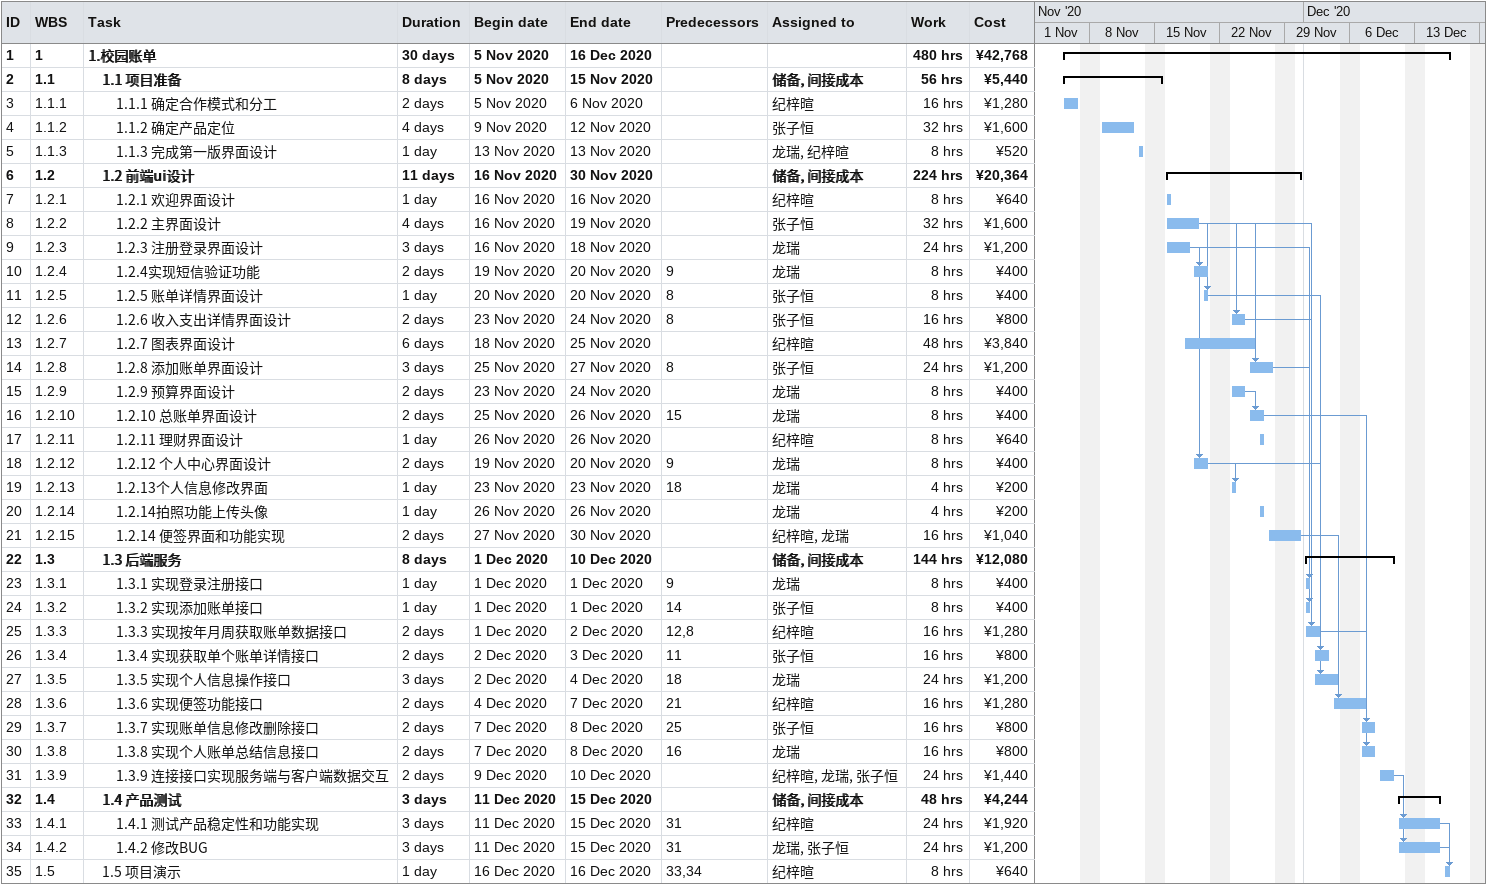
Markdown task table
| ID | WBS | Task | Duration | Start | Finish | Predecessors | Resources | Work (h) | Cost (¥) |
|---|---|---|---|---|---|---|---|---|---|
| 1 | 1 | **1.校园账单** | 30d | 2020-11-05 | 2020-12-16 |  |  | 480 | 42768 |
| 2 | 1.1 | **1.1 项目准备** | 8d | 2020-11-05 | 2020-11-15 |  | 储备, 间接成本 | 56 | 5440 |
| 3 | 1.1.1 | 1.1.1 确定合作模式和分工 | 2d | 2020-11-05 | 2020-11-06 |  | 纪梓暄 | 16 | 1280 |
| 4 | 1.1.2 | 1.1.2 确定产品定位 | 4d | 2020-11-09 | 2020-11-12 |  | 张子恒 | 32 | 1600 |
| 5 | 1.1.3 | 1.1.3 完成第一版界面设计 | 1d | 2020-11-13 | 2020-11-13 |  | 龙瑞, 纪梓暄 | 8 | 520 |
| 6 | 1.2 | **1.2 前端ui设计** | 11d | 2020-11-16 | 2020-11-30 |  | 储备, 间接成本 | 224 | 20364 |
| 7 | 1.2.1 | 1.2.1 欢迎界面设计 | 1d | 2020-11-16 | 2020-11-16 |  | 纪梓暄 | 8 | 640 |
| 8 | 1.2.2 | 1.2.2 主界面设计 | 4d | 2020-11-16 | 2020-11-19 |  | 张子恒 | 32 | 1600 |
| 9 | 1.2.3 | 1.2.3 注册登录界面设计 | 3d | 2020-11-16 | 2020-11-18 |  | 龙瑞 | 24 | 1200 |
| 10 | 1.2.4 | 1.2.4实现短信验证功能 | 2d | 2020-11-19 | 2020-11-20 | 9 | 龙瑞 | 8 | 400 |
| 11 | 1.2.5 | 1.2.5 账单详情界面设计 | 1d | 2020-11-20 | 2020-11-20 | 8 | 张子恒 | 8 | 400 |
| 12 | 1.2.6 | 1.2.6 收入支出详情界面设计 | 2d | 2020-11-23 | 2020-11-24 | 8 | 张子恒 | 16 | 800 |
| 13 | 1.2.7 | 1.2.7 图表界面设计 | 6d | 2020-11-18 | 2020-11-25 |  | 纪梓暄 | 48 | 3840 |
| 14 | 1.2.8 | 1.2.8 添加账单界面设计 | 3d | 2020-11-25 | 2020-11-27 | 8 | 张子恒 | 24 | 1200 |
| 15 | 1.2.9 | 1.2.9 预算界面设计 | 2d | 2020-11-23 | 2020-11-24 |  | 龙瑞 | 8 | 400 |
| 16 | 1.2.10 | 1.2.10 总账单界面设计 | 2d | 2020-11-25 | 2020-11-26 | 15 | 龙瑞 | 8 | 400 |
| 17 | 1.2.11 | 1.2.11 理财界面设计 | 1d | 2020-11-26 | 2020-11-26 |  | 纪梓暄 | 8 | 640 |
| 18 | 1.2.12 | 1.2.12 个人中心界面设计 | 2d | 2020-11-19 | 2020-11-20 | 9 | 龙瑞 | 8 | 400 |
| 19 | 1.2.13 | 1.2.13个人信息修改界面 | 1d | 2020-11-23 | 2020-11-23 | 18 | 龙瑞 | 4 | 200 |
| 20 | 1.2.14 | 1.2.14拍照功能上传头像 | 1d | 2020-11-26 | 2020-11-26 |  | 龙瑞 | 4 | 200 |
| 21 | 1.2.15 | 1.2.14 便签界面和功能实现 | 2d | 2020-11-27 | 2020-11-30 |  | 纪梓暄, 龙瑞 | 16 | 1040 |
| 22 | 1.3 | **1.3 后端服务** | 8d | 2020-12-01 | 2020-12-10 |  | 储备, 间接成本 | 144 | 12080 |
| 23 | 1.3.1 | 1.3.1 实现登录注册接口 | 1d | 2020-12-01 | 2020-12-01 | 9 | 龙瑞 | 8 | 400 |
| 24 | 1.3.2 | 1.3.2 实现添加账单接口 | 1d | 2020-12-01 | 2020-12-01 | 14 | 张子恒 | 8 | 400 |
| 25 | 1.3.3 | 1.3.3 实现按年月周获取账单数据接口 | 2d | 2020-12-01 | 2020-12-02 | 12, 8 | 纪梓暄 | 16 | 1280 |
| 26 | 1.3.4 | 1.3.4 实现获取单个账单详情接口 | 2d | 2020-12-02 | 2020-12-03 | 11 | 张子恒 | 16 | 800 |
| 27 | 1.3.5 | 1.3.5 实现个人信息操作接口 | 3d | 2020-12-02 | 2020-12-04 | 18 | 龙瑞 | 24 | 1200 |
| 28 | 1.3.6 | 1.3.6 实现便签功能接口 | 2d | 2020-12-04 | 2020-12-07 | 21 | 纪梓暄 | 16 | 1280 |
| 29 | 1.3.7 | 1.3.7 实现账单信息修改删除接口 | 2d | 2020-12-07 | 2020-12-08 | 25 | 张子恒 | 16 | 800 |
| 30 | 1.3.8 | 1.3.8 实现个人账单总结信息接口 | 2d | 2020-12-07 | 2020-12-08 | 16 | 龙瑞 | 16 | 800 |
| 31 | 1.3.9 | 1.3.9 连接接口实现服务端与客户端数据交互 | 2d | 2020-12-09 | 2020-12-10 |  | 纪梓暄, 龙瑞, 张子恒 | 24 | 1440 |
| 32 | 1.4 | **1.4 产品测试** | 3d | 2020-12-11 | 2020-12-15 |  | 储备, 间接成本 | 48 | 4244 |
| 33 | 1.4.1 | 1.4.1 测试产品稳定性和功能实现 | 3d | 2020-12-11 | 2020-12-15 | 31 | 纪梓暄 | 24 | 1920 |
| 34 | 1.4.2 | 1.4.2 修改BUG | 3d | 2020-12-11 | 2020-12-15 | 31 | 龙瑞, 张子恒 | 24 | 1200 |
| 35 | 1.5 | 1.5 项目演示 | 1d | 2020-12-16 | 2020-12-16 | 33, 34 | 纪梓暄 | 8 | 640 |
